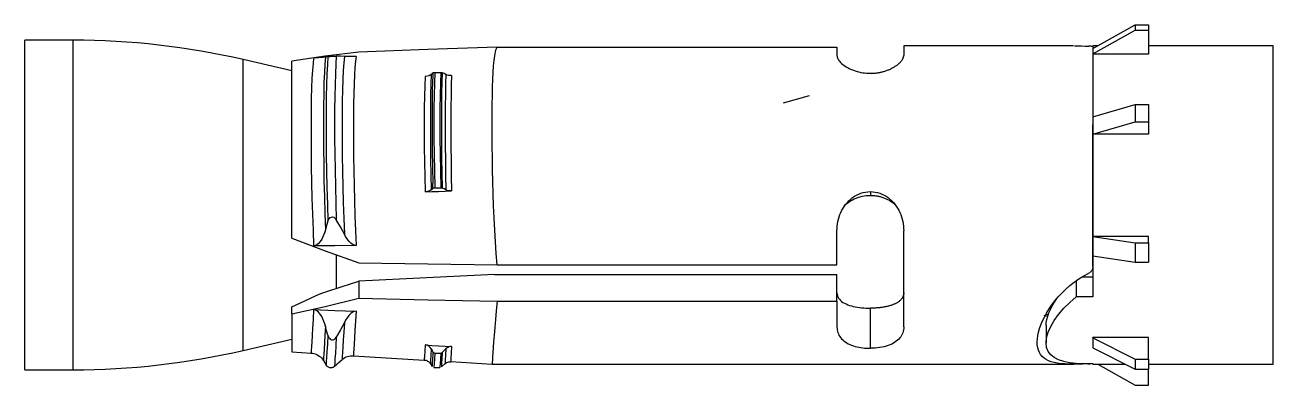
# Model space of a CAD drawing. Header units: millimetres. Extents: x 296 to 4896, y 152 to 3333.
# Drawn here: x 1537.6 to 1593.7, y 1760.9 to 1777 of the extents above; entities that cross this region are included whole.
import ezdxf

# ---------------------------------------------------------------- set-up
doc = ezdxf.new("R2010")
doc.units = ezdxf.units.MM
doc.linetypes.add('DASHED', pattern=[0.25, 0.15625, -0.09375])
doc.layers.add('1', color=1, linetype='DASHED')

# ---------------------------------------------------------------- blocks, each defined once
blk = doc.blocks.new('HSL-3 M10-20')
at = {"layer": '1', "color": 3, "linetype": 'Continuous'}
for p, q in [((-56.1, 7.023), (-54.195, 8.085)), ((-54.195, 8.085), (-53.6, 8.085)), ((-54.195, 8.085), (-54.195, 7.852)), ((-53.6, 8.085), (-53.6, 7.852)), ((-101.938, 7.4), (-104.1, 7.4)), ((-104.1, -7.4), (-104.1, 7.4)), ((-56.1, 6.79), (-54.195, 7.852)), ((-54.195, 7.852), (-53.6, 7.852)), ((-53.6, 7.852), (-53.6, 6.776)), ((-67.6, 7.093), (-67.6, 6.719)), ((-56.972, 7.15), (-64.6, 7.15)), ((-64.6, 7.15), (-64.6, 6.719)), ((-55.872, 7.15), (-56.1, 7.15)), ((-56.1, 7.15), (-56.1, 7.023)), ((-56.1, 7.103), (-56.1, 3.61)), ((-56.1, 7.023), (-56.1, 6.79)), ((-56.1, 6.79), (-56.1, 6.776)), ((-53.6, 6.776), (-56.1, 6.776)), ((-56.1, 6.776), (-56.1, 3.958)), ((-48, 7.15), (-53.6, 7.15)), ((-48, -7.15), (-48, 7.15)), ((-92.1, 6.023), (-94.29, 6.529)), ((-92.1, -1.489), (-92.1, 6.453)), ((-56.1, 3.965), (-54.195, 4.515)), ((-54.195, 4.515), (-54.195, 3.735)), ((-54.195, 4.515), (-53.6, 4.515)), ((-53.6, 4.515), (-53.6, 3.735)), ((-56.1, 3.965), (-56.1, 3.185)), ((-56.1, 3.185), (-54.195, 3.735)), ((-56.1, -2.768), (-56.1, 3.61)), ((-54.195, 3.735), (-53.6, 3.735)), ((-53.6, 3.735), (-53.6, 3.178)), ((-56.1, 3.185), (-56.1, 3.178)), ((-53.6, 3.178), (-56.1, 3.178)), ((-56.1, 3.178), (-56.1, -1.412)), ((-67.6, -2.691), (-67.6, -1.162)), ((-64.6, -5.476), (-64.6, -1.162)), ((-53.6, -1.412), (-56.1, -1.412)), ((-56.1, -1.416), (-56.1, -1.412)), ((-56.1, -1.416), (-56.1, -2.285)), ((-56.1, -1.416), (-54.195, -1.701)), ((-53.6, -1.701), (-53.6, -1.412)), ((-90.1, -3.746), (-90.1, -2.24)), ((-54.195, -1.701), (-54.195, -2.57)), ((-54.195, -1.701), (-53.6, -1.701)), ((-53.6, -1.701), (-53.6, -2.57)), ((-56.1, -2.282), (-56.1, -4.121)), ((-56.1, -2.285), (-54.195, -2.57)), ((-54.195, -2.57), (-53.6, -2.57)), ((-56.1, -3.248), (-56.599, -3.248)), ((-89.1, -3.426), (-89.1, -4.182)), ((-56.846, -3.407), (-56.846, -4.121)), ((-67.6, -4.326), (-67.6, -5.476)), ((-56.1, -4.121), (-56.846, -4.121)), ((-92.1, -4.889), (-92.1, -4.581)), ((-92.1, -4.889), (-92.1, -6.6)), ((-58.2, -5.413), (-58.2, -6.192)), ((-94.29, -6.529), (-92.1, -6.023)), ((-56.1, -5.967), (-56.1, -5.955)), ((-53.6, -5.955), (-56.1, -5.955)), ((-56.1, -5.967), (-54.195, -6.92)), ((-56.1, -5.967), (-56.1, -6.192)), ((-53.6, -6.92), (-53.6, -5.955)), ((-92.1, -6.6), (-91.242, -6.652)), ((-56.1, -6.192), (-56.1, -6.417)), ((-56.1, -6.417), (-54.195, -7.37)), ((-90.687, -6.985), (-90.563, -7.188)), ((-90.184, -7.244), (-89.844, -6.943)), ((-89.337, -6.769), (-86.153, -6.963)), ((-85.876, -7.13), (-85.803, -7.25)), ((-85.383, -7.272), (-85.214, -7.123)), ((-84.961, -7.036), (-83.1, -7.15)), ((-83.099, -7.15), (-56.972, -7.15)), ((-56.846, -7.121), (-56.1, -7.121)), ((-56.1, -7.121), (-56.1, -7.15)), ((-56.1, -7.15), (-54.634, -7.15)), ((-55.872, -7.15), (-54.195, -8.085)), ((-54.195, -6.92), (-54.195, -7.37)), ((-54.195, -6.92), (-53.6, -6.92)), ((-53.6, -6.92), (-53.6, -7.37)), ((-53.6, -7.15), (-48, -7.15)), ((-104.1, -7.4), (-101.938, -7.4)), ((-85.717, -7.297), (-85.449, -7.297)), ((-54.195, -7.37), (-53.6, -7.37)), ((-53.6, -8.085), (-53.6, -7.37)), ((-54.195, -8.085), (-53.6, -8.085))]:
    blk.add_line(p, q, dxfattribs=at)
at = {"layer": '1', "color": 1, "linetype": 'Continuous'}
for p, q in [((-101.938, -7.4), (-101.938, 7.4)), ((-94.29, -6.529), (-94.29, 6.529))]:
    blk.add_line(p, q, dxfattribs=at)
at = {"layer": '1', "color": 30, "linetype": 'Continuous'}
for p, q in [((-70, 4.583), (-68.836, 4.919)), ((-58.21, -4.919), (-58.092, -4.919))]:
    blk.add_line(p, q, dxfattribs=at)
at = {"layer": '1', "color": 3, "linetype": 'Continuous'}
for points in [[(-89.1, 6.857, 0), (-90.608, 6.681, 0), (-92.1, 6.453, 0)], [(-82.875, 7.093, 0), (-85.988, 6.977, 0), (-89.1, 6.857, 0)], [(-82.875, -2.691, 0), (-82.919, -2.178, 0), (-82.956, -1.656, 0), (-82.986, -1.124, 0), (-83.012, -0.583, 0), (-83.034, -0.036, 0), (-83.052, 0.509, 0), (-83.067, 1.049, 0), (-83.079, 1.584, 0), (-83.088, 2.113, 0), (-83.095, 2.629, 0), (-83.099, 3.126, 0), (-83.1, 3.605, 0), (-83.099, 4.066, 0), (-83.095, 4.505, 0), (-83.088, 4.914, 0), (-83.079, 5.294, 0), (-83.068, 5.645, 0), (-83.053, 5.964, 0), (-83.034, 6.248, 0), (-83.013, 6.493, 0), (-82.987, 6.702, 0), (-82.956, 6.872, 0), (-82.919, 7.003, 0), (-82.875, 7.093, 0)], [(-82.875, 7.093, 0), (-75.237, 7.093, 0), (-67.6, 7.093, 0)], [(-56.923, 7.15, 0), (-56.768, 7.148, 0), (-56.608, 7.144, 0), (-56.444, 7.139, 0), (-56.275, 7.133, 0)], [(-56.1, 7.103, 0), (-56.102, 7.107, 0), (-56.107, 7.111, 0), (-56.116, 7.115, 0), (-56.128, 7.119, 0), (-56.144, 7.122, 0), (-56.163, 7.125, 0), (-56.186, 7.127, 0), (-56.213, 7.129, 0), (-56.243, 7.131, 0), (-56.274, 7.133, 0)], [(-90.595, 6.646, 0), (-90.627, 6.641, 0), (-90.664, 6.636, 0), (-90.708, 6.63, 0), (-90.761, 6.624, 0), (-90.824, 6.618, 0), (-90.901, 6.612, 0), (-90.999, 6.606, 0), (-91.124, 6.6, 0)], [(-90.483, 6.664, 0), (-90.541, 6.655, 0), (-90.595, 6.646, 0)], [(-90.483, 6.664, 0), (-90.466, 6.667, 0), (-90.444, 6.669, 0), (-90.414, 6.672, 0), (-90.376, 6.675, 0), (-90.327, 6.677, 0), (-90.271, 6.68, 0), (-90.217, 6.681, 0), (-90.172, 6.682, 0), (-90.135, 6.682, 0), (-90.106, 6.681, 0)], [(-89.743, 6.672, 0), (-89.918, 6.677, 0), (-90.106, 6.681, 0)], [(-89.217, 6.674, 0), (-89.348, 6.67, 0), (-89.456, 6.669, 0), (-89.545, 6.669, 0), (-89.62, 6.669, 0), (-89.685, 6.67, 0), (-89.743, 6.672, 0)], [(-67.6, 6.719, 0), (-67.598, 6.683, 0), (-67.59, 6.646, 0), (-67.578, 6.608, 0), (-67.56, 6.57, 0), (-67.538, 6.53, 0), (-67.51, 6.49, 0), (-67.476, 6.447, 0), (-67.436, 6.403, 0), (-67.391, 6.359, 0), (-67.341, 6.316, 0), (-67.286, 6.273, 0), (-67.226, 6.232, 0), (-67.161, 6.191, 0), (-67.091, 6.153, 0), (-67.019, 6.116, 0), (-66.943, 6.082, 0), (-66.864, 6.051, 0), (-66.782, 6.023, 0), (-66.696, 5.997, 0), (-66.611, 5.975, 0), (-66.528, 5.957, 0), (-66.445, 5.943, 0), (-66.36, 5.931, 0), (-66.274, 5.923, 0), (-66.188, 5.918, 0), (-66.1, 5.916, 0)], [(-66.1, 5.916, 0), (-66.061, 5.917, 0), (-66.021, 5.918, 0), (-65.982, 5.919, 0), (-65.944, 5.922, 0), (-65.905, 5.925, 0), (-65.867, 5.928, 0), (-65.828, 5.933, 0), (-65.79, 5.937, 0), (-65.752, 5.943, 0), (-65.715, 5.949, 0), (-65.677, 5.956, 0), (-65.64, 5.964, 0), (-65.603, 5.972, 0), (-65.566, 5.981, 0), (-65.528, 5.99, 0), (-65.489, 6.001, 0), (-65.45, 6.012, 0), (-65.412, 6.024, 0), (-65.375, 6.037, 0), (-65.339, 6.05, 0), (-65.303, 6.064, 0), (-65.268, 6.078, 0), (-65.233, 6.093, 0), (-65.199, 6.108, 0), (-65.166, 6.124, 0), (-65.133, 6.14, 0), (-65.101, 6.157, 0), (-65.07, 6.174, 0), (-65.039, 6.191, 0), (-65.01, 6.209, 0), (-64.981, 6.228, 0), (-64.953, 6.246, 0), (-64.926, 6.265, 0), (-64.9, 6.283, 0), (-64.876, 6.302, 0), (-64.852, 6.322, 0), (-64.829, 6.341, 0), (-64.807, 6.36, 0), (-64.786, 6.38, 0), (-64.767, 6.4, 0), (-64.748, 6.419, 0), (-64.73, 6.439, 0), (-64.713, 6.459, 0), (-64.698, 6.478, 0), (-64.685, 6.497, 0), (-64.672, 6.515, 0), (-64.661, 6.533, 0), (-64.65, 6.551, 0), (-64.641, 6.568, 0), (-64.632, 6.586, 0), (-64.625, 6.603, 0), (-64.618, 6.62, 0), (-64.613, 6.637, 0), (-64.608, 6.654, 0), (-64.605, 6.671, 0), (-64.602, 6.687, 0), (-64.601, 6.703, 0), (-64.6, 6.719, 0)], [(-85.837, 5.864, 0), (-85.887, 5.828, 0), (-85.952, 5.8, 0), (-86.028, 5.781, 0), (-86.113, 5.772, 0)], [(-85.837, 5.864, 0), (-85.8, 5.897, 0), (-85.764, 5.93, 0)], [(-85.764, 5.93, 0), (-85.757, 5.935, 0), (-85.748, 5.941, 0), (-85.739, 5.945, 0), (-85.728, 5.949, 0), (-85.717, 5.952, 0), (-85.705, 5.954, 0), (-85.692, 5.956, 0), (-85.679, 5.956, 0)], [(-85.679, 5.956, 0), (-85.612, 5.956, 0), (-85.545, 5.956, 0), (-85.478, 5.955, 0), (-85.41, 5.955, 0)], [(-85.41, 5.955, 0), (-85.398, 5.955, 0), (-85.386, 5.954, 0), (-85.375, 5.952, 0), (-85.364, 5.949, 0), (-85.353, 5.945, 0), (-85.344, 5.941, 0)], [(-85.175, 5.858, 0), (-85.259, 5.9, 0), (-85.344, 5.941, 0)], [(-84.921, 5.809, 0), (-84.991, 5.811, 0), (-85.058, 5.82, 0), (-85.12, 5.836, 0), (-85.175, 5.858, 0)], [(-85.777, 5.576, 0), (-85.79, 5.048, 0), (-85.799, 4.466, 0), (-85.802, 3.834, 0), (-85.801, 3.161, 0), (-85.795, 2.452, 0), (-85.784, 1.716, 0), (-85.769, 0.961, 0)], [(-85.837, 0.685, 0), (-85.887, 0.649, 0), (-85.952, 0.621, 0), (-86.028, 0.602, 0), (-86.113, 0.593, 0)], [(-86.113, 0.593, 0), (-85.815, 0.602, 0), (-85.517, 0.612, 0), (-85.219, 0.621, 0), (-84.921, 0.63, 0)], [(-85.837, 0.685, 0), (-85.8, 0.718, 0), (-85.764, 0.751, 0)], [(-85.764, 0.751, 0), (-85.757, 0.757, 0), (-85.748, 0.762, 0), (-85.739, 0.766, 0), (-85.728, 0.77, 0), (-85.717, 0.773, 0), (-85.705, 0.775, 0), (-85.692, 0.777, 0), (-85.679, 0.777, 0)], [(-85.679, 0.777, 0), (-85.612, 0.777, 0), (-85.545, 0.777, 0), (-85.478, 0.777, 0), (-85.41, 0.776, 0)], [(-85.41, 0.776, 0), (-85.398, 0.776, 0), (-85.386, 0.775, 0), (-85.375, 0.773, 0), (-85.364, 0.77, 0), (-85.353, 0.766, 0), (-85.344, 0.762, 0)], [(-85.175, 0.679, 0), (-85.259, 0.721, 0), (-85.344, 0.762, 0)], [(-84.921, 0.63, 0), (-84.991, 0.632, 0), (-85.058, 0.641, 0), (-85.12, 0.657, 0), (-85.175, 0.679, 0)], [(-67.6, -1.162, 0), (-67.597, -1.057, 0), (-67.589, -0.951, 0), (-67.575, -0.846, 0), (-67.556, -0.741, 0), (-67.531, -0.637, 0), (-67.501, -0.535, 0), (-67.465, -0.434, 0), (-67.424, -0.336, 0), (-67.377, -0.239, 0), (-67.325, -0.146, 0), (-67.267, -0.056, 0), (-67.203, 0.031, 0), (-67.135, 0.113, 0), (-67.061, 0.191, 0), (-66.982, 0.263, 0), (-66.898, 0.33, 0), (-66.81, 0.391, 0), (-66.717, 0.444, 0), (-66.62, 0.491, 0), (-66.521, 0.53, 0), (-66.418, 0.561, 0), (-66.313, 0.583, 0), (-66.207, 0.595, 0), (-66.1, 0.6, 0)], [(-66.1, 0.6, 0), (-65.993, 0.596, 0), (-65.887, 0.583, 0), (-65.782, 0.56, 0), (-65.68, 0.53, 0), (-65.58, 0.491, 0), (-65.483, 0.444, 0), (-65.391, 0.391, 0), (-65.302, 0.33, 0), (-65.218, 0.264, 0), (-65.139, 0.191, 0), (-65.066, 0.113, 0), (-64.997, 0.031, 0), (-64.933, -0.056, 0), (-64.875, -0.146, 0), (-64.823, -0.239, 0), (-64.776, -0.335, 0), (-64.735, -0.434, 0), (-64.699, -0.535, 0), (-64.669, -0.637, 0), (-64.644, -0.741, 0), (-64.624, -0.846, 0), (-64.611, -0.951, 0), (-64.604, -1.057, 0), (-64.6, -1.162, 0)], [(-67.276, -0.05, 0), (-67.211, 0.015, 0), (-67.141, 0.076, 0), (-67.067, 0.133, 0), (-66.989, 0.186, 0), (-66.907, 0.233, 0), (-66.821, 0.276, 0), (-66.732, 0.314, 0), (-66.64, 0.347, 0), (-66.553, 0.373, 0), (-66.465, 0.394, 0), (-66.375, 0.411, 0), (-66.285, 0.423, 0), (-66.193, 0.43, 0), (-66.1, 0.432, 0)], [(-66.1, 0.432, 0), (-66.062, 0.432, 0), (-66.023, 0.431, 0), (-65.986, 0.429, 0), (-65.948, 0.426, 0), (-65.91, 0.422, 0), (-65.873, 0.418, 0), (-65.836, 0.413, 0), (-65.798, 0.407, 0), (-65.762, 0.4, 0), (-65.725, 0.392, 0), (-65.688, 0.384, 0), (-65.652, 0.375, 0), (-65.616, 0.364, 0), (-65.58, 0.354, 0), (-65.544, 0.342, 0), (-65.506, 0.328, 0), (-65.468, 0.314, 0), (-65.431, 0.299, 0), (-65.394, 0.283, 0), (-65.358, 0.266, 0), (-65.323, 0.249, 0), (-65.288, 0.231, 0), (-65.254, 0.211, 0), (-65.221, 0.191, 0), (-65.188, 0.171, 0), (-65.156, 0.149, 0), (-65.124, 0.127, 0), (-65.094, 0.104, 0), (-65.063, 0.08, 0), (-65.034, 0.055, 0), (-65.005, 0.029, 0), (-64.977, 0.004, 0), (-64.95, -0.023, 0), (-64.924, -0.05, 0)], [(-90.483, -0.733, 0), (-90.466, -0.687, 0), (-90.444, -0.642, 0), (-90.414, -0.6, 0), (-90.376, -0.565, 0), (-90.327, -0.541, 0), (-90.271, -0.537, 0), (-90.217, -0.554, 0), (-90.172, -0.585, 0), (-90.135, -0.624, 0), (-90.106, -0.666, 0)], [(-90.595, -1.119, 0), (-90.627, -1.226, 0), (-90.664, -1.332, 0), (-90.708, -1.435, 0), (-90.761, -1.537, 0), (-90.824, -1.635, 0), (-90.901, -1.725, 0), (-90.999, -1.797, 0), (-91.124, -1.829, 0)], [(-90.483, -0.733, 0), (-90.541, -0.926, 0), (-90.595, -1.119, 0)], [(-89.743, -1.315, 0), (-89.918, -0.988, 0), (-90.106, -0.666, 0)], [(-92.1, -1.489, 0), (-90.608, -2.053, 0), (-89.1, -2.602, 0)], [(-89.217, -1.824, 0), (-89.348, -1.791, 0), (-89.456, -1.716, 0), (-89.545, -1.625, 0), (-89.62, -1.526, 0), (-89.685, -1.422, 0), (-89.743, -1.315, 0)], [(-89.217, -1.824, 0), (-90.165, -1.827, 0), (-91.124, -1.829, 0)], [(-89.1, -2.602, 0), (-85.988, -2.647, 0), (-82.875, -2.691, 0)], [(-82.875, -2.691, 0), (-75.237, -2.691, 0), (-67.6, -2.691, 0)], [(-56.1, -2.768, 0), (-56.102, -2.805, 0), (-56.108, -2.841, 0), (-56.117, -2.876, 0), (-56.13, -2.91, 0), (-56.147, -2.942, 0), (-56.168, -2.973, 0), (-56.19, -2.999, 0), (-56.216, -3.023, 0), (-56.244, -3.044, 0), (-56.274, -3.061, 0)], [(-82.994, -3.116, 0), (-86.047, -3.272, 0), (-89.1, -3.426, 0)], [(-82.994, -3.116, 0), (-75.297, -3.116, 0), (-67.6, -3.116, 0)], [(-67.6, -4.326, 0), (-67.6, -3.721, 0), (-67.6, -3.116, 0)], [(-56.327, -7.135, 0), (-56.555, -7.142, 0), (-56.773, -7.148, 0), (-56.979, -7.15, 0), (-57.175, -7.148, 0), (-57.358, -7.14, 0), (-57.53, -7.127, 0), (-57.689, -7.107, 0), (-57.836, -7.079, 0), (-57.969, -7.042, 0), (-58.09, -6.997, 0), (-58.199, -6.943, 0), (-58.294, -6.879, 0), (-58.376, -6.805, 0), (-58.446, -6.722, 0), (-58.502, -6.628, 0), (-58.546, -6.524, 0), (-58.577, -6.411, 0), (-58.595, -6.288, 0), (-58.6, -6.156, 0), (-58.592, -6.016, 0), (-58.571, -5.867, 0), (-58.537, -5.711, 0), (-58.491, -5.549, 0), (-58.431, -5.381, 0), (-58.359, -5.208, 0), (-58.274, -5.031, 0), (-58.176, -4.851, 0), (-58.065, -4.67, 0), (-57.941, -4.489, 0), (-57.804, -4.307, 0), (-57.655, -4.129, 0), (-57.493, -3.953, 0), (-57.319, -3.783, 0), (-57.132, -3.62, 0), (-56.934, -3.464, 0), (-56.725, -3.318, 0), (-56.504, -3.184, 0), (-56.275, -3.061, 0)], [(-91.005, -4.059, 0), (-90.795, -3.968, 0), (-90.579, -3.893, 0)], [(-90.579, -3.893, 0), (-89.836, -3.663, 0), (-89.1, -3.426, 0)], [(-92.1, -4.581, 0), (-91.552, -4.322, 0), (-91.005, -4.059, 0)], [(-92.1, -4.889, 0), (-90.608, -4.554, 0), (-89.1, -4.182, 0)], [(-89.1, -4.182, 0), (-85.988, -4.255, 0), (-82.875, -4.326, 0)], [(-82.875, -4.326, 0), (-82.919, -4.75, 0), (-82.956, -5.144, 0), (-82.987, -5.508, 0), (-83.013, -5.841, 0), (-83.035, -6.141, 0), (-83.053, -6.404, 0), (-83.068, -6.628, 0), (-83.08, -6.814, 0), (-83.089, -6.961, 0), (-83.095, -7.066, 0), (-83.099, -7.129, 0), (-83.1, -7.15, 0)], [(-82.875, -4.326, 0), (-75.237, -4.326, 0), (-67.6, -4.326, 0)], [(-67.6, -3.945, 0), (-67.596, -4.007, 0), (-67.582, -4.068, 0), (-67.56, -4.127, 0), (-67.529, -4.182, 0), (-67.49, -4.235, 0), (-67.444, -4.284, 0), (-67.39, -4.33, 0), (-67.33, -4.372, 0), (-67.264, -4.411, 0), (-67.193, -4.446, 0), (-67.117, -4.478, 0), (-67.037, -4.507, 0), (-66.953, -4.532, 0), (-66.866, -4.555, 0), (-66.776, -4.574, 0), (-66.684, -4.59, 0), (-66.589, -4.604, 0), (-66.493, -4.616, 0), (-66.396, -4.624, 0), (-66.298, -4.63, 0), (-66.199, -4.633, 0), (-66.1, -4.635, 0)], [(-64.6, -3.944, 0), (-64.601, -3.966, 0), (-64.602, -3.987, 0), (-64.605, -4.008, 0), (-64.608, -4.028, 0), (-64.613, -4.049, 0), (-64.618, -4.069, 0), (-64.625, -4.089, 0), (-64.632, -4.108, 0), (-64.641, -4.127, 0), (-64.65, -4.146, 0), (-64.661, -4.165, 0), (-64.672, -4.184, 0), (-64.685, -4.202, 0), (-64.698, -4.22, 0), (-64.713, -4.239, 0), (-64.73, -4.257, 0), (-64.748, -4.276, 0), (-64.767, -4.294, 0), (-64.786, -4.311, 0), (-64.807, -4.328, 0), (-64.829, -4.344, 0), (-64.852, -4.36, 0), (-64.876, -4.376, 0), (-64.9, -4.391, 0), (-64.926, -4.406, 0), (-64.953, -4.42, 0), (-64.981, -4.434, 0), (-65.01, -4.447, 0), (-65.039, -4.46, 0), (-65.07, -4.473, 0), (-65.101, -4.485, 0), (-65.133, -4.497, 0), (-65.166, -4.508, 0), (-65.199, -4.518, 0), (-65.233, -4.528, 0), (-65.268, -4.538, 0), (-65.303, -4.547, 0), (-65.339, -4.556, 0), (-65.375, -4.564, 0), (-65.412, -4.572, 0), (-65.45, -4.579, 0), (-65.489, -4.586, 0), (-65.528, -4.592, 0), (-65.566, -4.598, 0), (-65.603, -4.603, 0), (-65.64, -4.608, 0), (-65.677, -4.612, 0), (-65.715, -4.616, 0), (-65.752, -4.62, 0), (-65.79, -4.623, 0), (-65.828, -4.626, 0), (-65.866, -4.628, 0), (-65.905, -4.63, 0), (-65.944, -4.632, 0), (-65.982, -4.633, 0), (-66.021, -4.634, 0), (-66.061, -4.635, 0), (-66.1, -4.635, 0)], [(-56.846, -7.121, 0), (-57.143, -7.085, 0), (-57.409, -7.03, 0), (-57.641, -6.955, 0), (-57.836, -6.855, 0), (-57.993, -6.729, 0), (-58.107, -6.576, 0), (-58.177, -6.397, 0), (-58.2, -6.192, 0), (-58.176, -5.963, 0), (-58.107, -5.718, 0), (-57.992, -5.457, 0), (-57.835, -5.187, 0), (-57.64, -4.913, 0), (-57.407, -4.64, 0), (-57.141, -4.374, 0), (-56.846, -4.121, 0)], [(-58.2, -5.412, 0), (-58.192, -5.281, 0), (-58.168, -5.143, 0), (-58.129, -4.999, 0), (-58.075, -4.848, 0), (-58.006, -4.691, 0), (-57.922, -4.53, 0), (-57.826, -4.367, 0), (-57.717, -4.202, 0)], [(-91.124, -4.696, 0), (-90.165, -4.735, 0), (-89.217, -4.774, 0)], [(-90.595, -5.447, 0), (-90.627, -5.336, 0), (-90.664, -5.226, 0), (-90.708, -5.117, 0), (-90.761, -5.011, 0), (-90.824, -4.907, 0), (-90.901, -4.812, 0), (-90.999, -4.734, 0), (-91.124, -4.696, 0)], [(-89.217, -4.774, 0), (-89.348, -4.803, 0), (-89.456, -4.876, 0), (-89.545, -4.967, 0), (-89.62, -5.066, 0), (-89.685, -5.17, 0), (-89.743, -5.278, 0)], [(-58.18, -5.009, 0), (-58.207, -4.997, 0), (-58.233, -4.986, 0), (-58.259, -4.973, 0), (-58.283, -4.961, 0)], [(-90.483, -5.849, 0), (-90.541, -5.648, 0), (-90.595, -5.447, 0)], [(-89.743, -5.278, 0), (-89.918, -5.608, 0), (-90.106, -5.932, 0)], [(-67.6, -5.476, 0), (-67.598, -5.542, 0), (-67.59, -5.606, 0), (-67.578, -5.668, 0), (-67.56, -5.729, 0), (-67.538, -5.787, 0), (-67.51, -5.844, 0), (-67.476, -5.901, 0), (-67.436, -5.958, 0), (-67.391, -6.011, 0), (-67.341, -6.061, 0), (-67.286, -6.108, 0), (-67.226, -6.152, 0), (-67.161, -6.193, 0), (-67.091, -6.231, 0), (-67.019, -6.265, 0), (-66.943, -6.296, 0), (-66.864, -6.324, 0), (-66.782, -6.349, 0), (-66.696, -6.37, 0), (-66.611, -6.388, 0), (-66.528, -6.403, 0), (-66.445, -6.415, 0), (-66.36, -6.424, 0), (-66.274, -6.43, 0), (-66.188, -6.434, 0), (-66.1, -6.435, 0)], [(-64.6, -5.476, 0), (-64.603, -5.544, 0), (-64.611, -5.611, 0), (-64.625, -5.676, 0), (-64.644, -5.74, 0), (-64.669, -5.801, 0), (-64.699, -5.86, 0), (-64.735, -5.918, 0), (-64.776, -5.973, 0), (-64.823, -6.025, 0), (-64.875, -6.075, 0), (-64.933, -6.122, 0), (-64.997, -6.166, 0), (-65.065, -6.207, 0), (-65.139, -6.246, 0), (-65.218, -6.281, 0), (-65.302, -6.312, 0), (-65.39, -6.341, 0), (-65.483, -6.365, 0), (-65.58, -6.386, 0), (-65.679, -6.404, 0), (-65.782, -6.418, 0), (-65.887, -6.427, 0), (-65.993, -6.433, 0), (-66.1, -6.435, 0)], [(-90.483, -5.849, 0), (-90.466, -5.897, 0), (-90.444, -5.944, 0), (-90.414, -5.988, 0), (-90.376, -6.026, 0), (-90.327, -6.052, 0), (-90.271, -6.059, 0), (-90.217, -6.043, 0), (-90.172, -6.013, 0), (-90.135, -5.975, 0), (-90.106, -5.932, 0)], [(-91.243, -6.654, 0), (-91.177, -6.66, 0), (-91.112, -6.672, 0), (-91.049, -6.691, 0), (-90.988, -6.717, 0), (-90.929, -6.748, 0), (-90.874, -6.784, 0), (-90.822, -6.825, 0), (-90.774, -6.871, 0), (-90.732, -6.922, 0), (-90.695, -6.977, 0)], [(-85.837, -6.467, 0), (-85.887, -6.397, 0), (-85.952, -6.341, 0), (-86.028, -6.303, 0), (-86.113, -6.286, 0)], [(-86.113, -6.286, 0), (-85.815, -6.304, 0), (-85.517, -6.323, 0), (-85.219, -6.341, 0), (-84.921, -6.359, 0)], [(-85.837, -6.467, 0), (-85.8, -6.533, 0), (-85.764, -6.598, 0)], [(-85.77, -6.706, 0), (-85.784, -6.942, 0), (-85.795, -7.112, 0), (-85.801, -7.215, 0), (-85.803, -7.25, 0)], [(-85.764, -6.598, 0), (-85.757, -6.609, 0), (-85.748, -6.619, 0), (-85.739, -6.628, 0), (-85.728, -6.636, 0), (-85.717, -6.642, 0), (-85.705, -6.647, 0), (-85.692, -6.649, 0), (-85.679, -6.65, 0)], [(-85.679, -6.65, 0), (-85.612, -6.65, 0), (-85.545, -6.649, 0), (-85.478, -6.649, 0), (-85.41, -6.649, 0)], [(-85.41, -6.649, 0), (-85.398, -6.648, 0), (-85.386, -6.645, 0), (-85.375, -6.641, 0), (-85.364, -6.636, 0), (-85.353, -6.629, 0), (-85.344, -6.621, 0)], [(-85.175, -6.456, 0), (-85.259, -6.539, 0), (-85.344, -6.621, 0)], [(-84.921, -6.359, 0), (-84.991, -6.362, 0), (-85.058, -6.381, 0), (-85.12, -6.413, 0), (-85.175, -6.456, 0)], [(-90.565, -7.181, 0), (-90.549, -7.209, 0), (-90.528, -7.233, 0), (-90.504, -7.255, 0), (-90.477, -7.273, 0), (-90.448, -7.287, 0), (-90.418, -7.298, 0), (-90.386, -7.305, 0), (-90.354, -7.307, 0), (-90.322, -7.306, 0), (-90.29, -7.3, 0), (-90.26, -7.29, 0), (-90.23, -7.277, 0), (-90.202, -7.26, 0), (-90.179, -7.238, 0)], [(-89.831, -6.936, 0), (-89.779, -6.893, 0), (-89.723, -6.857, 0), (-89.663, -6.827, 0), (-89.6, -6.803, 0), (-89.536, -6.785, 0), (-89.47, -6.773, 0), (-89.403, -6.769, 0), (-89.336, -6.772, 0)], [(-86.153, -6.968, 0), (-86.112, -6.968, 0), (-86.073, -6.976, 0), (-86.036, -6.991, 0), (-86, -7.01, 0), (-85.966, -7.032, 0), (-85.935, -7.057, 0), (-85.908, -7.086, 0), (-85.884, -7.119, 0)], [(-85.205, -7.118, 0), (-85.17, -7.091, 0), (-85.132, -7.069, 0), (-85.091, -7.052, 0), (-85.048, -7.041, 0), (-85.005, -7.037, 0), (-84.961, -7.041, 0)], [(-56.327, -7.135, 0), (-56.235, -7.13, 0), (-56.164, -7.121, 0)]]:
    blk.add_polyline3d(points, dxfattribs=at)
at = {"layer": '1', "color": 1, "linetype": 'Continuous'}
for points in [[(-91.124, 6.6, 0), (-91.152, 6.362, 0), (-91.177, 6.057, 0), (-91.198, 5.688, 0), (-91.215, 5.26, 0), (-91.228, 4.777, 0), (-91.237, 4.243, 0), (-91.241, 3.664, 0), (-91.241, 3.045, 0), (-91.237, 2.393, 0), (-91.228, 1.715, 0), (-91.215, 1.017, 0), (-91.198, 0.306, 0), (-91.177, -0.41, 0), (-91.152, -1.124, 0), (-91.124, -1.829, 0)], [(-90.595, 6.646, 0), (-90.621, 6.328, 0), (-90.642, 5.945, 0), (-90.66, 5.5, 0), (-90.673, 4.998, 0), (-90.682, 4.444, 0), (-90.687, 3.843, 0), (-90.687, 3.202, 0), (-90.682, 2.526, 0), (-90.673, 1.823, 0), (-90.66, 1.1, 0), (-90.642, 0.364, 0), (-90.621, -0.379, 0), (-90.595, -1.119, 0)], [(-90.483, 6.664, 0), (-90.507, 6.304, 0), (-90.527, 5.879, 0), (-90.543, 5.394, 0), (-90.554, 4.854, 0), (-90.561, 4.264, 0), (-90.563, 3.629, 0), (-90.561, 2.957, 0), (-90.554, 2.253, 0), (-90.543, 1.525, 0), (-90.527, 0.78, 0), (-90.507, 0.025, 0), (-90.483, -0.733, 0)], [(-90.106, 6.681, 0), (-90.129, 6.319, 0), (-90.149, 5.895, 0), (-90.164, 5.411, 0), (-90.175, 4.874, 0), (-90.182, 4.288, 0), (-90.184, 3.658, 0), (-90.182, 2.991, 0), (-90.175, 2.294, 0), (-90.164, 1.572, 0), (-90.149, 0.834, 0), (-90.129, 0.085, 0), (-90.106, -0.666, 0)], [(-89.743, 6.672, 0), (-89.769, 6.388, 0), (-89.791, 6.041, 0), (-89.81, 5.635, 0), (-89.825, 5.174, 0), (-89.835, 4.662, 0), (-89.841, 4.104, 0), (-89.844, 3.506, 0), (-89.841, 2.872, 0), (-89.835, 2.209, 0), (-89.825, 1.523, 0), (-89.81, 0.822, 0), (-89.791, 0.11, 0), (-89.769, -0.604, 0), (-89.743, -1.315, 0)], [(-89.217, 6.674, 0), (-89.244, 6.455, 0), (-89.268, 6.176, 0), (-89.289, 5.84, 0), (-89.306, 5.449, 0), (-89.319, 5.007, 0), (-89.329, 4.518, 0), (-89.335, 3.987, 0), (-89.337, 3.418, 0), (-89.335, 2.816, 0), (-89.329, 2.188, 0), (-89.319, 1.537, 0), (-89.306, 0.872, 0), (-89.289, 0.197, 0), (-89.268, -0.482, 0), (-89.244, -1.157, 0), (-89.217, -1.824, 0)], [(-86.113, 5.772, 0), (-86.129, 5.353, 0), (-86.141, 4.882, 0), (-86.149, 4.366, 0), (-86.153, 3.809, 0), (-86.153, 3.215, 0), (-86.149, 2.591, 0), (-86.141, 1.942, 0), (-86.129, 1.274, 0), (-86.113, 0.593, 0)], [(-85.837, 5.864, 0), (-85.852, 5.44, 0), (-85.864, 4.967, 0), (-85.872, 4.45, 0), (-85.876, 3.892, 0), (-85.876, 3.3, 0), (-85.872, 2.677, 0), (-85.864, 2.029, 0), (-85.852, 1.364, 0), (-85.837, 0.685, 0)], [(-85.764, 5.93, 0), (-85.771, 5.757, 0), (-85.777, 5.576, 0)], [(-85.679, 5.956, 0), (-85.695, 5.471, 0), (-85.708, 4.927, 0), (-85.715, 4.33, 0), (-85.717, 3.685, 0), (-85.715, 2.999, 0), (-85.708, 2.281, 0), (-85.695, 1.538, 0), (-85.679, 0.777, 0)], [(-85.41, 5.955, 0), (-85.427, 5.471, 0), (-85.439, 4.927, 0), (-85.447, 4.33, 0), (-85.449, 3.685, 0), (-85.447, 2.999, 0), (-85.439, 2.281, 0), (-85.427, 1.537, 0), (-85.41, 0.776, 0)], [(-85.344, 5.941, 0), (-85.359, 5.515, 0), (-85.371, 5.04, 0), (-85.378, 4.522, 0), (-85.382, 3.964, 0), (-85.382, 3.372, 0), (-85.378, 2.75, 0), (-85.371, 2.104, 0), (-85.359, 1.44, 0), (-85.344, 0.762, 0)], [(-85.175, 5.858, 0), (-85.19, 5.436, 0), (-85.202, 4.964, 0), (-85.21, 4.447, 0), (-85.214, 3.889, 0), (-85.214, 3.296, 0), (-85.21, 2.673, 0), (-85.202, 2.025, 0), (-85.19, 1.359, 0), (-85.175, 0.679, 0)], [(-84.921, 5.809, 0), (-84.937, 5.389, 0), (-84.949, 4.919, 0), (-84.957, 4.403, 0), (-84.961, 3.845, 0), (-84.961, 3.252, 0), (-84.957, 2.628, 0), (-84.949, 1.978, 0), (-84.937, 1.311, 0), (-84.921, 0.63, 0)], [(-85.764, 0.751, 0), (-85.766, 0.856, 0), (-85.769, 0.961, 0)], [(-66.1, 0.6, 0), (-66.1, 0.516, 0), (-66.1, 0.432, 0)], [(-91.124, -4.696, 0), (-91.151, -5.137, 0), (-91.174, -5.528, 0), (-91.195, -5.865, 0), (-91.212, -6.145, 0), (-91.225, -6.365, 0), (-91.234, -6.524, 0), (-91.24, -6.62, 0), (-91.242, -6.652, 0)], [(-89.217, -4.774, 0), (-89.244, -5.224, 0), (-89.268, -5.622, 0), (-89.289, -5.966, 0), (-89.306, -6.251, 0), (-89.32, -6.476, 0), (-89.329, -6.638, 0), (-89.335, -6.736, 0), (-89.337, -6.769, 0)], [(-66.1, -6.435, 0), (-66.1, -5.535, 0), (-66.1, -4.635, 0)], [(-90.595, -5.447, 0), (-90.619, -5.844, 0), (-90.64, -6.186, 0), (-90.657, -6.47, 0), (-90.67, -6.693, 0), (-90.68, -6.855, 0), (-90.686, -6.952, 0), (-90.687, -6.985, 0)], [(-89.743, -5.278, 0), (-89.769, -5.707, 0), (-89.792, -6.077, 0), (-89.81, -6.385, 0), (-89.825, -6.628, 0), (-89.835, -6.802, 0), (-89.842, -6.908, 0), (-89.844, -6.943, 0)], [(-90.483, -5.849, 0), (-90.507, -6.249, 0), (-90.527, -6.582, 0), (-90.543, -6.845, 0), (-90.554, -7.034, 0), (-90.561, -7.149, 0), (-90.563, -7.188, 0)], [(-90.106, -5.932, 0), (-90.129, -6.325, 0), (-90.149, -6.652, 0), (-90.165, -6.909, 0), (-90.176, -7.095, 0), (-90.182, -7.207, 0), (-90.184, -7.244, 0)], [(-86.113, -6.286, 0), (-86.13, -6.58, 0), (-86.143, -6.792, 0), (-86.151, -6.92, 0), (-86.153, -6.963, 0)], [(-85.837, -6.467, 0), (-85.854, -6.754, 0), (-85.866, -6.962, 0), (-85.874, -7.087, 0), (-85.876, -7.13, 0)], [(-85.764, -6.598, 0), (-85.767, -6.653, 0), (-85.77, -6.706, 0)], [(-85.679, -6.65, 0), (-85.696, -6.931, 0), (-85.708, -7.134, 0), (-85.715, -7.256, 0), (-85.717, -7.297, 0)], [(-85.41, -6.649, 0), (-85.427, -6.93, 0), (-85.44, -7.133, 0), (-85.447, -7.256, 0), (-85.449, -7.297, 0)], [(-85.344, -6.621, 0), (-85.361, -6.904, 0), (-85.373, -7.108, 0), (-85.381, -7.231, 0), (-85.383, -7.272, 0)], [(-85.175, -6.456, 0), (-85.192, -6.746, 0), (-85.205, -6.955, 0), (-85.212, -7.081, 0), (-85.214, -7.123, 0)], [(-84.921, -6.359, 0), (-84.938, -6.653, 0), (-84.951, -6.865, 0), (-84.959, -6.993, 0), (-84.961, -7.036, 0)]]:
    blk.add_polyline3d(points, dxfattribs=at)
at = {"layer": '1', "color": 3, "linetype": 'Continuous'}
for centre, start, end in [((-101.938, -26.6), 77, 90), ((-101.938, 26.6), 270, 283)]:
    blk.add_arc(centre, 34, start, end, dxfattribs=at)

msp = doc.modelspace()

# ---------------------------------------------------------------- block references
msp.add_blockref('HSL-3 M10-20', (1641.742, 1768.941))

doc.saveas('drawing.dxf')
